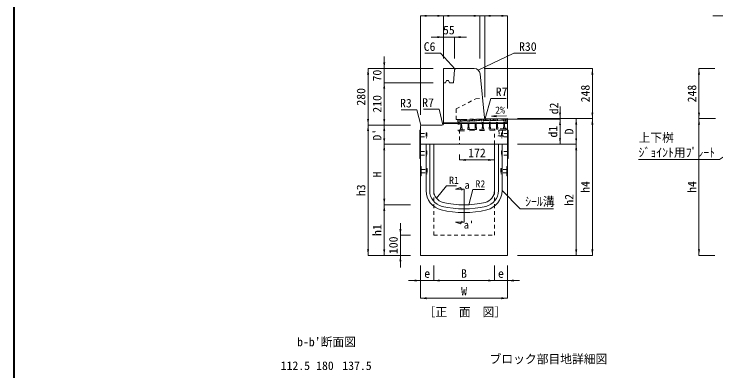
# Model space of a CAD drawing. Units: millimetres at full size. Extents: x 50430 to 101606, y 69050 to 91573.
# Drawn here: x 79570 to 83044, y 85899 to 87666 of the extents above; entities that cross this region are included whole.
import ezdxf
from ezdxf.enums import TextEntityAlignment as Align

# ---------------------------------------------------------------- set-up
doc = ezdxf.new("R2010")
doc.units = ezdxf.units.MM
doc.header["$LTSCALE"] = 50
for name, pattern in [('USER1', [0.675, 0.375, -0.3]), ('USER3', [1, 0.5, -0.5]), ('USER4', [0.675, 0.375, -0.3])]:
    doc.linetypes.add(name, pattern=pattern)
for name, color, linetype, lineweight in [('インサート', 3, 'USER1', 9), ('グレーチング', 7, 'USER1', 5), ('ジョイントプレート', 3, 'Continuous', 9), ('図枠', 7, 'Continuous', 5), ('寸法線', 7, 'Continuous', 13), ('引出線', 4, 'Continuous', 13), ('本体', 2, 'Continuous', 9), ('補助線', 8, 'Continuous', 9), ('ｲﾝｻｰﾄ', 3, 'Continuous', 9)]:
    doc.layers.add(name, color=color, linetype=linetype, lineweight=lineweight)
doc.layers.add('文字', color=7, linetype='Continuous')
doc.styles.add('ＭＳ ゴシック', font='')
doc.styles.get('ＭＳ ゴシック').set_extended_font_data('MS Gothic')

# ---------------------------------------------------------------- blocks, each defined once
blk = doc.blocks.new('filled_arrow')
at = {"color": 0, "linetype": 'Continuous', "lineweight": -2}
blk.add_solid([(7.5, 1.25), (0, 0), (7.5, -1.25)], dxfattribs=at)

msp = doc.modelspace()

# ---------------------------------------------------------------- hatches: boundary and pattern name
at = {"layer": '寸法線'}
msp.add_hatch(color=256, dxfattribs=at).paths.add_polyline_path([(81955.72, 87164.1), (81955.85, 87156.6), (81933.29, 87159.96)])

# ---------------------------------------------------------------- linework, layer by layer
at = {"layer": 'インサート', "linetype": 'USER4'}
for p, q in [((81969.82, 87090.68), (81986.82, 87090.99)), ((81969.82, 87090.68), (81970.31, 87063.68)), ((81986.82, 87090.99), (81987.31, 87063.99)), ((81966.31, 87063.61), (81991.31, 87064.06)), ((81966.37, 87060.61), (81966.31, 87063.61)), ((81991.36, 87061.06), (81966.37, 87060.61)), ((81991.31, 87064.06), (81991.36, 87061.06))]:
    msp.add_line(p, q, dxfattribs=at)
at = {"layer": 'インサート'}
for p, q in [((81581.95, 87074.58), (81608.95, 87074.58)), ((81581.95, 87057.58), (81608.95, 87057.58)), ((81608.95, 87078.58), (81608.95, 87053.58)), ((81608.95, 87078.58), (81611.96, 87078.58)), ((81608.95, 87053.58), (81611.96, 87053.58)), ((81611.96, 87078.58), (81611.96, 87053.58)), ((81984.95, 87078.58), (81981.95, 87078.58)), ((81981.95, 87078.58), (81981.95, 87053.58)), ((81984.95, 87053.58), (81981.95, 87053.58)), ((81984.95, 87078.58), (81984.95, 87053.58)), ((82011.95, 87074.58), (81984.95, 87074.58)), ((82011.95, 87057.58), (81984.95, 87057.58)), ((81581.95, 86984.58), (81581.95, 86967.58)), ((81581.95, 86984.58), (81608.95, 86984.58)), ((81608.95, 86988.58), (81608.95, 86963.58)), ((81608.95, 86988.58), (81611.96, 86988.58)), ((81611.96, 86988.58), (81611.96, 86963.58)), ((81984.95, 86988.58), (81981.95, 86988.58)), ((81981.95, 86988.58), (81981.95, 86963.58)), ((81984.95, 86988.58), (81984.95, 86963.58)), ((82011.95, 86984.58), (81984.95, 86984.58)), ((82011.95, 86984.58), (82011.95, 86967.58)), ((81581.95, 86967.58), (81608.95, 86967.58)), ((81608.95, 86963.58), (81611.96, 86963.58)), ((81984.95, 86963.58), (81981.95, 86963.58)), ((82011.95, 86967.58), (81984.95, 86967.58)), ((81585.15, 86896.58), (81585.15, 86879.57)), ((81585.15, 86896.58), (81612.16, 86896.58)), ((81585.15, 86879.57), (81612.16, 86879.57)), ((81612.16, 86900.57), (81612.16, 86875.58)), ((81612.16, 86900.57), (81615.16, 86900.57)), ((81615.16, 86900.57), (81615.16, 86875.58)), ((81981.75, 86900.57), (81978.75, 86900.57)), ((81978.75, 86900.57), (81978.75, 86875.58)), ((81981.75, 86900.57), (81981.75, 86875.58)), ((82008.75, 86896.58), (81981.75, 86896.58)), ((82008.75, 86879.57), (81981.75, 86879.57)), ((82008.75, 86896.58), (82008.75, 86879.57)), ((81612.16, 86875.58), (81615.16, 86875.58)), ((81981.75, 86875.58), (81978.75, 86875.58))]:
    msp.add_line(p, q, dxfattribs=at)
at = {"layer": 'グレーチング', "linetype": 'USER3'}
for p, q in [((81772.88, 87143.3), (81766.88, 87143.19)), ((81766.88, 87143.19), (81767.85, 87087.2)), ((81772.88, 87143.3), (81773.85, 87087.31)), ((81779.38, 87143.41), (81998.35, 87147.21)), ((81779.38, 87143.41), (81779.52, 87135.41)), ((81781.05, 87133.94), (81779.52, 87135.41)), ((81781.58, 87102.94), (81781.05, 87133.94)), ((81785.04, 87134.01), (81786.52, 87135.53)), ((81785.58, 87103.01), (81785.04, 87134.01)), ((81786.38, 87143.53), (81786.52, 87135.53)), ((81786.5, 87136.53), (81815.18, 87144.03)), ((81786.5, 87136.53), (81815.3, 87137.03)), ((81815.18, 87144.03), (81815.31, 87136.03)), ((81816.84, 87134.56), (81815.31, 87136.03)), ((81817.38, 87103.56), (81816.84, 87134.56)), ((81820.84, 87134.63), (81822.31, 87136.15)), ((81821.38, 87103.63), (81820.84, 87134.63)), ((81822.17, 87144.15), (81822.31, 87136.15)), ((81822.3, 87137.15), (81850.47, 87144.64)), ((81822.3, 87137.15), (81850.59, 87137.64)), ((81850.47, 87144.64), (81850.61, 87136.64)), ((81852.13, 87135.17), (81850.61, 87136.64)), ((81852.67, 87104.17), (81852.13, 87135.17)), ((81856.13, 87135.24), (81857.61, 87136.76)), ((81856.67, 87104.24), (81856.13, 87135.24)), ((81857.47, 87144.76), (81857.61, 87136.76)), ((81857.59, 87137.76), (81885.76, 87145.25)), ((81857.59, 87137.76), (81885.89, 87138.26)), ((81885.46, 87145.25), (81885.6, 87137.25)), ((81887.13, 87135.78), (81885.6, 87137.25)), ((81887.67, 87104.78), (81887.13, 87135.78)), ((81891.13, 87135.85), (81892.6, 87137.37)), ((81891.67, 87104.85), (81891.13, 87135.85)), ((81892.46, 87145.37), (81892.6, 87137.37)), ((81892.59, 87138.37), (81920.76, 87145.86)), ((81920.88, 87138.86), (81892.59, 87138.37)), ((81920.76, 87145.86), (81920.9, 87137.86)), ((81922.42, 87136.39), (81920.9, 87137.86)), ((81922.96, 87105.39), (81922.42, 87136.39)), ((81926.42, 87136.46), (81927.9, 87137.98)), ((81926.96, 87105.46), (81926.42, 87136.46)), ((81927.76, 87145.98), (81927.9, 87137.98)), ((81927.88, 87138.98), (81956.05, 87146.47)), ((81956.18, 87139.47), (81927.88, 87138.98)), ((81956.05, 87146.47), (81956.19, 87138.47)), ((81957.72, 87137), (81956.19, 87138.47)), ((81958.26, 87106), (81957.72, 87137)), ((81961.72, 87137.07), (81963.19, 87138.6)), ((81962.26, 87106.07), (81961.72, 87137.07)), ((81963.05, 87146.59), (81963.19, 87138.6)), ((81991.47, 87140.09), (81963.17, 87139.6)), ((81991.35, 87147.08), (81991.49, 87139.09)), ((81993.01, 87137.61), (81991.49, 87139.09)), ((81993.55, 87106.62), (81993.01, 87137.61)), ((81997.01, 87137.68), (81998.49, 87139.21)), ((81997.55, 87106.69), (81997.01, 87137.68)), ((81998.35, 87147.21), (81998.49, 87139.21)), ((82003.85, 87147.3), (82009.85, 87147.41)), ((82003.85, 87147.3), (82004.64, 87101.31)), ((82009.85, 87147.41), (82010.64, 87101.41)), ((81773.85, 87087.31), (81767.85, 87087.2)), ((81773.75, 87093.3), (81947.72, 87096.32)), ((81773.85, 87087.31), (81947.83, 87090.32)), ((81781.58, 87102.94), (81780.11, 87101.42)), ((81780.11, 87101.42), (81780.25, 87093.42)), ((81780.25, 87093.42), (81787.25, 87093.54)), ((81785.58, 87103.01), (81787.11, 87101.54)), ((81787.11, 87101.54), (81787.25, 87093.54)), ((81817.38, 87103.56), (81815.9, 87102.04)), ((81815.9, 87102.04), (81816.04, 87094.04)), ((81816.04, 87094.04), (81823.04, 87094.16)), ((81821.38, 87103.63), (81822.9, 87102.16)), ((81822.9, 87102.16), (81823.04, 87094.16)), ((81852.67, 87104.17), (81851.2, 87102.65)), ((81851.2, 87102.65), (81851.34, 87094.65)), ((81851.34, 87094.65), (81858.34, 87094.77)), ((81856.67, 87104.24), (81858.2, 87102.77)), ((81858.2, 87102.77), (81858.34, 87094.77)), ((81887.67, 87104.78), (81886.19, 87103.26)), ((81886.19, 87103.26), (81886.33, 87095.26)), ((81893.33, 87095.38), (81886.33, 87095.26)), ((81891.67, 87104.85), (81893.19, 87103.38)), ((81893.19, 87103.38), (81893.33, 87095.38)), ((81922.96, 87105.39), (81921.49, 87103.87)), ((81921.49, 87103.87), (81921.63, 87095.87)), ((81928.63, 87095.99), (81921.63, 87095.87)), ((81926.96, 87105.46), (81928.49, 87103.99)), ((81928.49, 87103.99), (81928.63, 87095.99)), ((82000.71, 87097.24), (81947.72, 87096.32)), ((81947.72, 87096.32), (81947.83, 87090.32)), ((82000.82, 87091.24), (81947.83, 87090.32)), ((81958.26, 87106), (81956.78, 87104.48)), ((81956.78, 87104.48), (81956.92, 87096.48)), ((81963.92, 87096.6), (81956.92, 87096.48)), ((81962.26, 87106.07), (81963.78, 87104.6)), ((81963.78, 87104.6), (81963.92, 87096.6)), ((81993.55, 87106.62), (81992.08, 87105.09)), ((81992.08, 87105.09), (81992.22, 87097.09)), ((81999.21, 87097.21), (81992.22, 87097.09)), ((81997.55, 87106.69), (81999.08, 87105.21)), ((81999.08, 87105.21), (81999.21, 87097.21))]:
    msp.add_line(p, q, dxfattribs=at)
for radius, start, end in [(4, 270.99341, 0.99314), (10, 270.99332, 0.99311)]:
    msp.add_arc((82000.65, 87101.24), radius, start, end, dxfattribs=at)
at = {"layer": 'ジョイントプレート', "linetype": 'USER1', "lineweight": 5}
for p, q in [((81578.75, 87081.08), (81581.96, 87081.08)), ((82015.15, 87081.08), (82011.95, 87081.08)), ((81578.75, 87036.08), (81581.95, 87036.08)), ((82015.15, 87036.08), (82011.95, 87036.08)), ((81578.75, 87006.08), (81581.95, 87006.08)), ((82015.15, 87006.08), (82011.95, 87006.08)), ((81578.75, 86961.08), (81581.95, 86961.08)), ((82015.15, 86961.08), (82011.95, 86961.08))]:
    msp.add_line(p, q, dxfattribs=at)
at = {"layer": 'ジョイントプレート', "lineweight": 5}
for points in [[(81581.95, 86951.08), (81581.96, 87091.08), (81578.75, 87091.08), (81578.75, 86951.08)], [(82011.95, 86951.08), (82011.95, 87091.08), (82015.15, 87091.08), (82015.15, 86951.08)]]:
    msp.add_lwpolyline(points, close=True, dxfattribs=at)
at = {"layer": '図枠', "lineweight": 40}
msp.add_line((79569.94, 83918.46), (79569.94, 88418.46), dxfattribs=at)
at = {"layer": '寸法線'}
for p, q in [((81694.45, 87656.96), (81581.95, 87656.96)), ((81581.95, 87166.08), (81581.95, 87656.96)), ((81874.45, 87656.96), (81694.45, 87656.96)), ((81694.45, 87446.08), (81694.45, 87656.96)), ((81694.45, 87446.08), (81694.45, 87656.96)), ((81959.45, 87656.96), (81814.45, 87656.96)), ((81874.45, 87446.08), (81874.45, 87656.96)), ((81874.45, 87446.08), (81874.45, 87656.96)), ((82011.95, 87656.96), (81899.45, 87656.96)), ((81899.45, 87254.57), (81899.45, 87656.96)), ((81899.45, 87254.57), (81899.45, 87656.96)), ((82011.95, 87198.07), (82011.95, 87656.96)), ((83027.9, 87656.96), (83151.91, 87656.96)), ((81809.45, 87551.52), (81634.45, 87551.52)), ((81694.45, 87446.08), (81694.45, 87551.52)), ((81749.45, 87446.08), (81749.45, 87551.52)), ((81401.95, 87266.08), (81401.95, 87456.08)), ((81321.95, 87116.08), (81321.95, 87396.08)), ((81644.45, 87396.08), (81321.95, 87396.08)), ((81644.45, 87396.08), (81401.95, 87396.08)), ((81897.3, 87396.08), (82431.95, 87396.08)), ((82431.95, 87148.07), (82431.95, 87396.08)), ((82959.6, 87396.08), (82959.6, 87148.05)), ((83037.9, 87396.08), (82959.6, 87396.08)), ((81401.95, 87116.08), (81401.95, 87326.08)), ((81644.45, 87326.08), (81401.95, 87326.08)), ((81644.45, 87326.08), (81401.95, 87326.08)), ((82271.95, 87208.07), (82271.95, 87086.03)), ((82003.6, 87146.03), (82271.95, 87146.03)), ((82061.95, 87148.07), (82271.95, 87148.07)), ((82061.95, 87148.07), (82351.95, 87148.07)), ((82061.95, 87148.07), (82431.95, 87148.07)), ((82061.95, 87146.03), (82271.95, 87146.03)), ((82199.43, 87148.06), (82431.95, 87148.06)), ((82271.95, 87146.03), (82271.95, 87021.08)), ((82351.95, 87148.07), (82351.95, 87021.08)), ((82431.95, 86471.08), (82431.95, 87148.06)), ((83041.91, 87148.05), (82959.6, 87148.05)), ((82959.6, 87148.05), (82959.6, 86471.08)), ((83041.91, 87148.05), (82959.6, 87148.05)), ((81321.95, 86471.08), (81321.95, 87116.08)), ((81531.95, 87116.08), (81321.95, 87116.08)), ((81531.95, 87116.08), (81321.95, 87116.08)), ((81401.95, 87021.08), (81401.95, 87116.08)), ((81531.95, 87116.08), (81401.95, 87116.08)), ((81531.95, 87116.08), (81401.95, 87116.08)), ((81401.95, 86721.08), (81401.95, 87021.08)), ((81531.95, 87021.08), (81401.95, 87021.08)), ((81531.95, 87021.08), (81401.95, 87021.08)), ((82061.95, 87021.08), (82271.95, 87021.08)), ((82061.95, 87021.08), (82351.95, 87021.08)), ((82061.95, 87021.08), (82351.95, 87021.08)), ((82351.95, 87021.08), (82351.95, 86471.08)), ((81774.89, 86971.08), (81774.89, 86943.6)), ((81946.95, 86971.08), (81946.95, 86943.6)), ((81774.89, 86943.6), (81946.95, 86943.6)), ((81401.95, 86471.08), (81401.95, 86721.08)), ((81531.95, 86721.08), (81401.95, 86721.08)), ((81531.95, 86721.08), (81401.95, 86721.08)), ((81481.95, 86411.08), (81481.95, 86631.08)), ((81531.95, 86571.08), (81481.95, 86571.08)), ((81531.95, 86471.08), (81321.95, 86471.08)), ((81531.95, 86471.08), (81401.95, 86471.08)), ((81531.95, 86471.08), (81481.95, 86471.08)), ((82061.95, 86471.08), (82351.95, 86471.08)), ((82200.5, 86471.08), (82431.95, 86471.08)), ((83037.91, 86471.08), (82959.6, 86471.08)), ((81581.95, 86421.08), (81581.95, 86346.39)), ((81581.95, 86421.08), (81581.95, 86258.89)), ((81646.95, 86421.08), (81646.95, 86346.39)), ((81646.95, 86421.08), (81646.95, 86346.39)), ((81946.95, 86421.08), (81946.95, 86346.39)), ((81946.95, 86421.08), (81946.95, 86346.39)), ((82011.95, 86421.08), (82011.95, 86346.39)), ((82011.95, 86421.08), (82011.95, 86258.89)), ((81521.95, 86346.39), (81706.95, 86346.39)), ((81646.95, 86346.39), (81946.95, 86346.39)), ((81886.95, 86346.39), (82071.95, 86346.39)), ((81581.95, 86258.89), (82011.95, 86258.89))]:
    msp.add_line(p, q, dxfattribs=at)
at = {"layer": '寸法線', "lineweight": 9}
for p, q in [((81933.29, 87159.96), (82007.3, 87161.24)), ((81881.42, 87145.5), (81900.91, 87145.79)), ((81755.32, 86798.72), (81780.07, 86807.92)), ((81780.07, 86807.92), (81787.23, 86793.6)), ((81796.95, 86798.72), (81755.32, 86798.72)), ((81796.95, 86798.72), (81796.95, 86635.94)), ((81796.95, 86635.94), (81755.32, 86635.94)), ((81755.32, 86635.94), (81780.07, 86626.74)), ((81780.07, 86626.74), (81787.23, 86641.06))]:
    msp.add_line(p, q, dxfattribs=at)
at = {"layer": '寸法線'}
msp.add_lwpolyline([(81955.72, 87164.1), (81955.85, 87156.6), (81933.29, 87159.96)], close=True, dxfattribs=at)
at = {"layer": '引出線'}
for points in [[(81752.24, 87393.09), (81680.38, 87472.3), (81602.39, 87472.3)], [(81867.43, 87388.32), (82044, 87472.3), (82151.69, 87472.3)], [(81901.12, 87148), (81928.7, 87248), (82005.55, 87248)], [(81582.83, 87115.2), (81563.49, 87192.01), (81486.18, 87192.01)], [(81692.4, 87118.13), (81673.06, 87194.94), (81596.2, 87194.94)], [(83223.9, 87055.11), (83060.54, 86946.36), (82660.69, 86946.36)], [(81659.89, 86754.39), (81710.57, 86815.74), (81759.99, 86815.74)], [(81820.67, 86721.7), (81841.05, 86797.78), (81897.33, 86797.78)], [(81984.95, 86791.6), (82074.44, 86702.12), (82240.38, 86702.12)]]:
    msp.add_lwpolyline(points, dxfattribs=at)
at = {"layer": '本体', "lineweight": 13}
for p, q in [((81744.45, 87326.08), (81749.03, 87390.09)), ((81749.03, 87390.09), (81755.45, 87396.08)), ((81704.45, 87326.08), (81709.45, 87336.08)), ((81709.45, 87336.08), (81719.45, 87336.08)), ((81719.45, 87336.08), (81724.45, 87326.08)), ((81694.45, 87326.08), (81704.45, 87326.08)), ((81694.45, 87326.08), (81694.45, 87123.08)), ((81724.45, 87326.08), (81744.45, 87326.08)), ((81687.45, 87116.08), (81584.95, 87116.08))]:
    msp.add_line(p, q, dxfattribs=at)
at = {"layer": '本体', "lineweight": 20}
for p, q in [((81847.3, 87396.08), (81755.45, 87396.08)), ((81898.81, 87152.54), (81877.16, 87369.06)), ((81905.9, 87146.24), (82011.95, 87148.07)), ((82011.95, 86471.08), (82011.95, 87148.07)), ((81581.95, 87113.08), (81581.95, 86471.08)), ((82011.95, 87021.08), (81581.95, 87021.08)), ((81646.95, 86791.6), (81646.95, 87021.08)), ((81946.95, 86791.6), (81946.95, 87021.08)), ((81581.95, 86471.08), (82011.95, 86471.08))]:
    msp.add_line(p, q, dxfattribs=at)
at = {"layer": '本体', "linetype": 'USER1'}
for p, q in [((81757.77, 87196.08), (81854.65, 87246.08)), ((81854.65, 87246.08), (81889.15, 87249.08)), ((81757.77, 87143.66), (81757.77, 87196.08)), ((81757.77, 87143.66), (81905.9, 87146.24)), ((81881.42, 87145.52), (81894.47, 87145.71)), ((81774.89, 87093.32), (81774.89, 87021.08)), ((81946.95, 87021.08), (81946.95, 87096.31)), ((81646.95, 86791.6), (81646.95, 86571.08)), ((81946.95, 86791.6), (81946.95, 86571.08)), ((81646.95, 86571.08), (81946.95, 86571.08))]:
    msp.add_line(p, q, dxfattribs=at)
at = {"layer": '本体', "color": 4, "lineweight": 5}
for p, q in [((81694.45, 87128.08), (82011.95, 87128.08)), ((81694.45, 87124.08), (82011.95, 87124.08)), ((81608.95, 86791.6), (81608.95, 87021.08)), ((81626.95, 86791.6), (81626.95, 87021.08)), ((81966.95, 86791.6), (81966.95, 87021.08)), ((81984.95, 86791.6), (81984.95, 87021.08)), ((81581.95, 86912.57), (81585.15, 86910.58)), ((82011.95, 86912.57), (82008.75, 86910.58)), ((81585.15, 86910.58), (81585.15, 86865.57)), ((82008.75, 86910.58), (82008.75, 86865.57)), ((81581.95, 86863.58), (81585.15, 86865.57)), ((82011.95, 86863.58), (82008.75, 86865.57))]:
    msp.add_line(p, q, dxfattribs=at)
at = {"layer": '本体', "lineweight": 20}
for centre, radius, start, end in [((81847.3, 87366.08), 30, 5.71066, 90), ((81905.77, 87153.23), 7, 185.71066, 270.99311), ((81706.96, 86791.6), 60, 180, 256.65785), ((81886.95, 86791.6), 60, 283.34237, 0), ((81796.95, 87171.08), 450, 256.65777, 283.34225)]:
    msp.add_arc(centre, radius, start, end, dxfattribs=at)
at = {"layer": '本体', "lineweight": 13}
for centre, radius, start, end in [((81687.45, 87123.08), 7, 270.00056, 0), ((81584.95, 87113.08), 3, 90, 180)]:
    msp.add_arc(centre, radius, start, end, dxfattribs=at)
at = {"layer": '本体', "color": 4, "lineweight": 5}
for centre, radius, start, end in [((81706.95, 86791.6), 98, 180, 256.65785), ((81706.95, 86791.6), 80, 180, 256.65785), ((81886.95, 86791.6), 80, 283.34237, 0), ((81886.95, 86791.6), 98, 283.34237, 0), ((81796.95, 87171.08), 470, 256.65777, 283.34225), ((81796.95, 87171.08), 488, 256.65777, 283.34225)]:
    msp.add_arc(centre, radius, start, end, dxfattribs=at)
at = {"layer": '補助線', "lineweight": 13}
for p in [(81694.45, 87326.08), (81755.45, 87396.08)]:
    msp.add_line(p, (81694.45, 87396.08), dxfattribs=at)
at = {"layer": 'ｲﾝｻｰﾄ', "linetype": 'USER3'}
for p, q in [((81581.95, 87057.58), (81581.95, 87074.58)), ((82011.95, 87057.58), (82011.95, 87074.58))]:
    msp.add_line(p, q, dxfattribs=at)

# ---------------------------------------------------------------- block references
at = {"layer": '寸法線', "xscale": 4, "yscale": 4}
for p in [(81581.95, 87656.96), (81694.45, 87656.96), (81899.45, 87656.96), (81899.45, 87656.96), (81749.45, 87551.52), (81774.89, 86943.6), (81646.95, 86346.39), (81646.95, 86346.39), (82011.95, 86346.39), (81581.95, 86258.89)]:
    msp.add_blockref('filled_arrow', p, dxfattribs=at)
for p, rotation in [((81694.45, 87656.96), 180), ((81874.45, 87656.96), 180), ((81874.45, 87656.96), 180), ((82011.95, 87656.96), 180), ((81694.45, 87551.52), 180), ((81401.95, 87396.08), 90), ((81321.95, 87396.08), 270), ((82431.95, 87396.08), 270), ((82959.6, 87396.08), 270), ((81401.95, 87326.08), 270), ((81401.95, 87326.08), 270), ((82271.95, 87148.07), 90), ((82431.95, 87148.07), 90), ((82959.6, 87148.05), 90), ((81321.95, 87116.08), 90), ((81401.95, 87116.08), 90), ((82271.95, 87146.03), 270), ((82271.95, 87146.03), 270), ((82351.95, 87148.07), 270), ((82431.95, 87148.06), 270), ((82959.6, 87148.05), 270), ((81321.95, 87116.08), 270), ((81401.95, 87116.08), 270), ((81401.95, 87021.08), 90), ((82271.95, 87021.08), 90), ((82351.95, 87021.08), 90), ((81401.95, 87021.08), 270), ((82351.95, 87021.08), 270), ((81946.95, 86943.6), 180), ((81401.95, 86721.08), 90), ((81401.95, 86721.08), 270), ((81481.95, 86571.08), 90), ((81321.95, 86471.08), 90), ((81401.95, 86471.08), 90), ((82351.95, 86471.08), 90), ((82431.95, 86471.08), 90), ((82959.6, 86471.08), 90), ((81481.95, 86471.08), 270), ((81581.95, 86346.39), 180), ((81946.95, 86346.39), 180), ((81946.95, 86346.39), 180), ((82011.95, 86258.89), 180)]:
    msp.add_blockref('filled_arrow', p, dxfattribs=dict(at, rotation=rotation))
at = {"layer": '引出線'}
for p, xscale, yscale, rotation in [((81752.24, 87393.09), 0.16, 0.16, 132.2), ((81867.43, 87388.32), 0.16, 0.16, 25.4), ((81901.12, 87148), 0.16, 0.16, 74.6), ((81582.83, 87115.2), 0.16, 0.16, 104.1), ((81692.4, 87118.13), 0.16, 0.16, 104.1), ((81984.95, 86791.6), 0.16, 0.16, 315), ((81659.89, 86754.39), 0.2, 0.2, 50.4), ((81820.67, 86721.7), 0.2, 0.2, 75)]:
    msp.add_blockref('filled_arrow', p, dxfattribs=dict(at, xscale=xscale, yscale=yscale, rotation=rotation))

# ---------------------------------------------------------------- texts
at = {"layer": '寸法線', "style": 'ＭＳ ゴシック'}
for s, height, p in [('55', 42.72, (81721.95, 87586.52)), ('172', 42.72, (81860.92, 86978.6)), ('a', 37.98, (81811.87, 86819.82)), ("a'", 37.98, (81820.93, 86622.84)), ('e', 42.72, (81614.45, 86381.39)), ('B', 42.72, (81796.95, 86381.39)), ('e', 42.72, (81979.45, 86381.39)), ('W', 42.72, (81796.95, 86293.89)), ('112.5', 42.72, (80962.14, 85924.91)), ('180', 42.72, (81108.39, 85924.91)), ('137.5', 42.72, (81267.14, 85924.91))]:
    msp.add_text(s, height=height, dxfattribs=at).set_placement(p, align=Align.MIDDLE_CENTER)
for s, height, rotation, p in [('70', 42.72, 90, (81366.95, 87361.08)), ('280', 42.72, 90, (81286.95, 87256.08)), ('248', 42.72, 90, (82396.95, 87272.08)), ('248', 42.72, 90, (82924.6, 87272.07)), ('210', 42.72, 90, (81366.95, 87221.08)), ('d2', 42.72, 90, (82241.95, 87198.36)), ('2%', 35.6, 1, (81975.2, 87190.56)), ("D'", 42.72, 90, (81366.95, 87068.58)), ('d1', 42.72, 90, (82236.95, 87083.56)), ('D', 42.72, 90, (82316.95, 87084.58)), ('H', 42.72, 90, (81366.95, 86871.08)), ('h3', 42.72, 90, (81286.95, 86793.58)), ('h4', 42.72, 90, (82396.95, 86809.57)), ('h4', 42.72, 90, (82924.6, 86809.57)), ('h2', 42.72, 90, (82316.95, 86746.08)), ('h1', 42.72, 90, (81366.95, 86596.08)), ('100', 42.72, 90, (81446.95, 86521.08))]:
    msp.add_text(s, height=height, rotation=rotation, dxfattribs=at).set_placement(p, align=Align.MIDDLE_CENTER)
at = {"layer": '引出線', "style": 'ＭＳ ゴシック'}
for s, p in [('C6', (81655.38, 87526.3)), ('R3', (81538.49, 87246.01)), ('R7', (81648.06, 87248.94))]:
    msp.add_text(s, height=42.72, dxfattribs=at).set_placement(p, align=Align.TOP_RIGHT)
for s, height, p in [('R30', 42.72, (82069, 87526.3)), ('R7', 42.72, (81953.7, 87302)), ('R1', 35.6, (81723.07, 86860.74)), ('R2', 35.6, (81853.55, 86842.78)), ('ｼｰﾙ溝', 42.72, (82099.44, 86758.63))]:
    msp.add_text(s, height=height, dxfattribs=at).set_placement(p, align=Align.TOP_LEFT)
for s, p in [('上下桝', (82660.69, 87019.14)), ('ｼﾞｮｲﾝﾄ用ﾌﾟﾚｰﾄ', (82660.69, 86946.01))]:
    msp.add_text(s, height=42.72, dxfattribs=at).set_placement(p, align=Align.BOTTOM_LEFT)
at = {"layer": '文字', "style": 'ＭＳ ゴシック'}
for s, p in [('［正\u3000面\u3000図］', (81596.82, 86156.18)), ('ブロック部目地詳細図', (81923.39, 85923.61))]:
    msp.add_text(s, height=42.72, dxfattribs=at).set_placement(p, align=Align.BOTTOM_LEFT)
msp.add_text("b-b'断面図", height=42.72, dxfattribs=at).set_placement((81116.44, 86042.74), align=Align.MIDDLE_CENTER)

doc.saveas('drawing.dxf')
